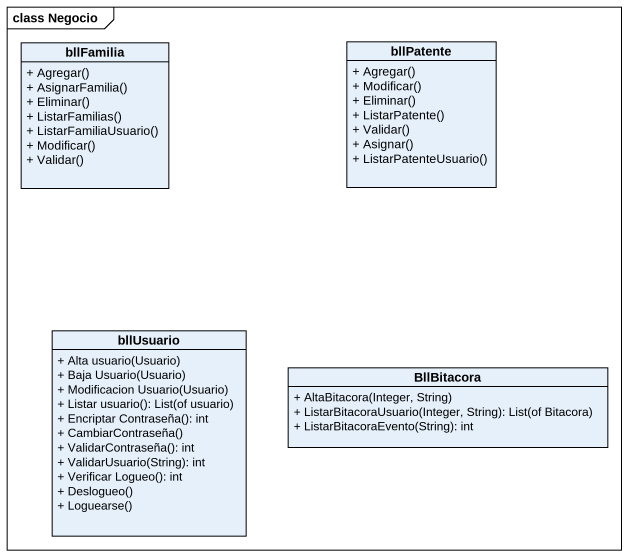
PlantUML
@startuml
mainframe class Negocio
hide circle
hide empty members
skinparam classAttributeIconSize 0
class bllFamilia {
  + Agregar()
  + AsignarFamilia()
  + Eliminar()
  + ListarFamilias()
  + ListarFamiliaUsuario()
  + Modificar()
  + Validar()
}
class bllPatente {
  + Agregar()
  + Modificar()
  + Eliminar()
  + ListarPatente()
  + Validar()
  + Asignar()
  + ListarPatenteUsuario()
}
class bllUsuario {
  + Alta usuario(Usuario)
  + Baja Usuario(Usuario)
  + Modificacion Usuario(Usuario)
  + Listar usuario(): List(of usuario)
  + Encriptar Contraseña(): int
  + CambiarContraseña()
  + ValidarContraseña(): int
  + ValidarUsuario(String): int
  + Verificar Logueo(): int
  + Deslogueo()
  + Loguearse()
}
class BllBitacora {
  + AltaBitacora(Integer, String)
  + ListarBitacoraUsuario(Integer, String): List(of Bitacora)
  + ListarBitacoraEvento(String): int
}
@enduml
